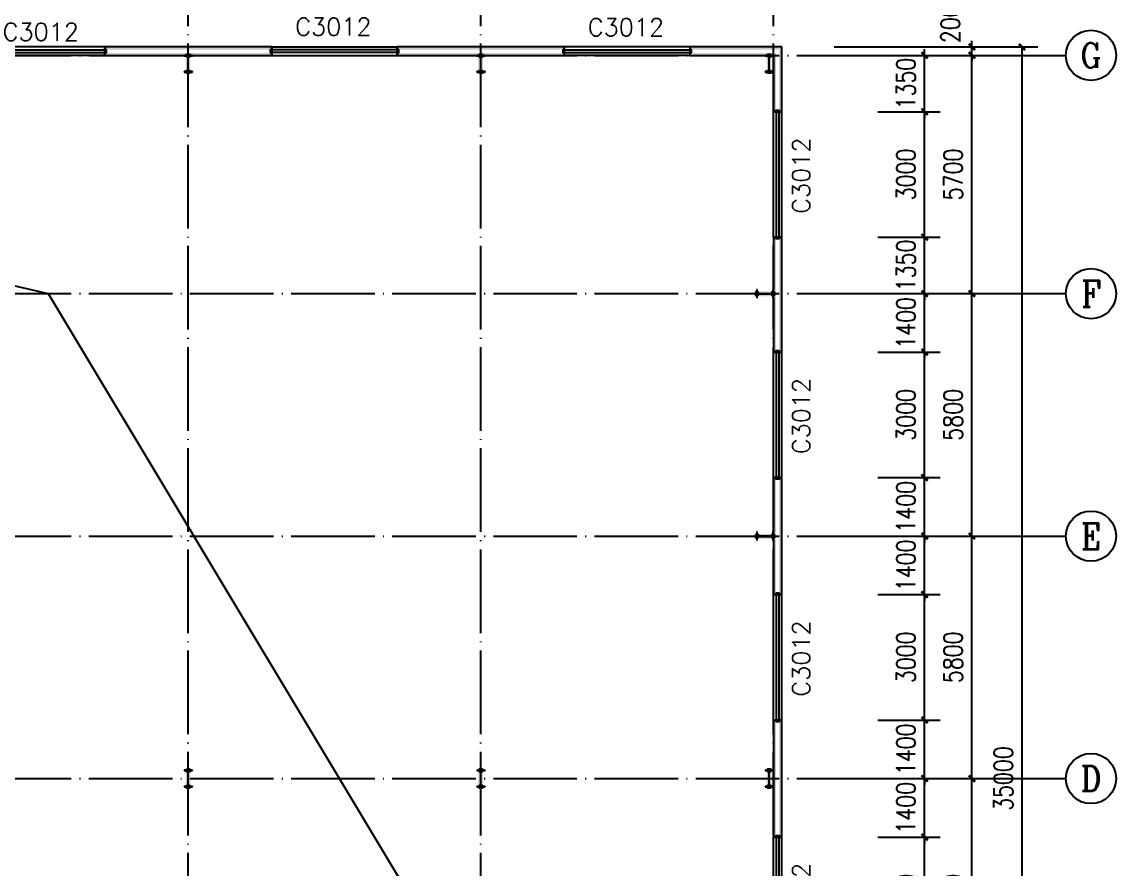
# Model space of a CAD drawing. Extents: x -21908402 to 2004492, y 83987 to 5079726.
# Drawn here: x 1857309 to 1883491, y 304119 to 324385 of the extents above; entities that cross this region are included whole.
import ezdxf
from ezdxf.enums import TextEntityAlignment as Align

# ---------------------------------------------------------------- set-up
doc = ezdxf.new("R2010")
doc.units = 0
doc.header["$LTSCALE"] = 1000
doc.linetypes.add('DOTE', pattern=[2.42, 2, -0.2, 0.02, -0.2])
doc.layers.get('0').update_dxf_attribs({"linetype": 'CONTINUOUS'})
doc.layers.get('DEFPOINTS').update_dxf_attribs({"linetype": 'CONTINUOUS'})
for name, color, linetype in [('AXIS', 3, 'CONTINUOUS'), ('AXIS_TEXT', 7, 'CONTINUOUS'), ('COLUMN', 9, 'CONTINUOUS'), ('DOTE', 1, 'DOTE'), ('PUB_DIM', 3, 'CONTINUOUS'), ('PUB_WALL', 9, 'CONTINUOUS'), ('WALL', 6, 'CONTINUOUS'), ('WINDOW', 94, 'CONTINUOUS'), ('WINDOW_TEXT', 7, 'CONTINUOUS')]:
    doc.layers.add(name, color=color, linetype=linetype)
doc.styles.add('_TCH_AXIS', font='complex_.ttf', dxfattribs={"bigfont": 'GBCBIG'})
doc.styles.add('_TCH_WINDOW', font='simplex_.ttf', dxfattribs={"bigfont": 'GBCBIG'})
doc.styles.add('COMPLEX', font='COMPLEX')
doc.styles.add('DIM_FONT', font='simplex.shx', dxfattribs={"width": 0.8})
doc.dimstyles.new('DIMN150', dxfattribs={"dimscale": 1.5, "dimtxt": 300, "dimasz": 100, "dimexe": 250, "dimexo": 300, "dimgap": 150, "dimtad": 1, "dimdec": 0, "dimzin": 0, "dimtxsty": 'DIM_FONT', "dimblk": 'ARCHTICK', "dimcen": 0.09, "dimclrt": 7, "dimazin": 3, "dimtfac": 1, "dimtdec": 0, "dimtix": 1, "dimtmove": 0, "dimatfit": 3, "dimtolj": 1, "dimtzin": 0})

# ---------------------------------------------------------------- blocks, each defined once
blk = doc.blocks.new('_ARCHTICK')
at = {"color": 0, "linetype": 'BYBLOCK', "const_width": 0.4}
blk.add_lwpolyline([(-0.5, -0.5), (0.5, 0.5)], dxfattribs=at)
blk = doc.blocks.new('*D219')
at = {"layer": 'DEFPOINTS', "color": 0}
for p in [(1877341, 304885), (1878910, 304885), (1877341, 301885)]:
    blk.add_point(p, dxfattribs=at)
at = {"layer": 'PUB_DIM', "color": 0}
for p, q in [((1877791, 304885), (1879285, 304885)), ((1878910, 301885), (1878910, 304885)), ((1877791, 301885), (1879285, 301885))]:
    blk.add_line(p, q, dxfattribs=at)
at = {"layer": 'PUB_DIM', "color": 0, "xscale": 150, "yscale": 150, "zscale": 150}
for p, rotation in [((1878910, 304885), 90), ((1878910, 301885), 270)]:
    blk.add_blockref('_ARCHTICK', p, dxfattribs=dict(at, rotation=rotation))
at = {"layer": 'PUB_DIM', "color": 7, "insert": (1878460, 303385), "char_height": 450, "attachment_point": 5, "rotation": 90, "style": 'DIM_FONT'}
blk.add_mtext('\\A1;3000', dxfattribs=at)
blk = doc.blocks.new('*D220')
at = {"layer": 'DEFPOINTS', "color": 0}
for p in [(1877341, 306285), (1878910, 306285), (1877341, 304885)]:
    blk.add_point(p, dxfattribs=at)
at = {"layer": 'PUB_DIM', "color": 0}
for p, q in [((1878910, 306285), (1878910, 306435)), ((1877791, 306285), (1879285, 306285)), ((1878910, 304885), (1878910, 306285)), ((1877791, 304885), (1879285, 304885)), ((1878910, 304885), (1878910, 304735))]:
    blk.add_line(p, q, dxfattribs=at)
at = {"layer": 'PUB_DIM', "color": 0, "xscale": 150, "yscale": 150, "zscale": 150}
for p, rotation in [((1878910, 306285), 270), ((1878910, 304885), 90)]:
    blk.add_blockref('_ARCHTICK', p, dxfattribs=dict(at, rotation=rotation))
at = {"layer": 'PUB_DIM', "color": 7, "insert": (1878460, 305585), "char_height": 450, "attachment_point": 5, "rotation": 90, "style": 'DIM_FONT'}
blk.add_mtext('\\A1;1400', dxfattribs=at)
blk = doc.blocks.new('*D221')
at = {"layer": 'DEFPOINTS', "color": 0}
for p in [(1877341, 307685), (1878910, 307685), (1877341, 306285)]:
    blk.add_point(p, dxfattribs=at)
at = {"layer": 'PUB_DIM', "color": 0}
for p, q in [((1877791, 307685), (1879285, 307685)), ((1878910, 307685), (1878910, 307835)), ((1878910, 306285), (1878910, 307685)), ((1877791, 306285), (1879285, 306285)), ((1878910, 306285), (1878910, 306135))]:
    blk.add_line(p, q, dxfattribs=at)
at = {"layer": 'PUB_DIM', "color": 0, "xscale": 150, "yscale": 150, "zscale": 150}
for p, rotation in [((1878910, 307685), 270), ((1878910, 306285), 90)]:
    blk.add_blockref('_ARCHTICK', p, dxfattribs=dict(at, rotation=rotation))
at = {"layer": 'PUB_DIM', "color": 7, "insert": (1878460, 306985), "char_height": 450, "attachment_point": 5, "rotation": 90, "style": 'DIM_FONT'}
blk.add_mtext('\\A1;1400', dxfattribs=at)
blk = doc.blocks.new('*D222')
at = {"layer": 'DEFPOINTS', "color": 0}
for p in [(1877341, 310685), (1878910, 310685), (1877341, 307685)]:
    blk.add_point(p, dxfattribs=at)
at = {"layer": 'PUB_DIM', "color": 0}
for p, q in [((1877791, 310685), (1879285, 310685)), ((1878910, 307685), (1878910, 310685)), ((1877791, 307685), (1879285, 307685))]:
    blk.add_line(p, q, dxfattribs=at)
at = {"layer": 'PUB_DIM', "color": 0, "xscale": 150, "yscale": 150, "zscale": 150}
for p, rotation in [((1878910, 310685), 90), ((1878910, 307685), 270)]:
    blk.add_blockref('_ARCHTICK', p, dxfattribs=dict(at, rotation=rotation))
at = {"layer": 'PUB_DIM', "color": 7, "insert": (1878460, 309185), "char_height": 450, "attachment_point": 5, "rotation": 90, "style": 'DIM_FONT'}
blk.add_mtext('\\A1;3000', dxfattribs=at)
blk = doc.blocks.new('*D223')
at = {"layer": 'DEFPOINTS', "color": 0}
for p in [(1877341, 312085), (1878910, 312085), (1877341, 310685)]:
    blk.add_point(p, dxfattribs=at)
at = {"layer": 'PUB_DIM', "color": 0}
for p, q in [((1877791, 312085), (1879285, 312085)), ((1878910, 312085), (1878910, 312235)), ((1878910, 310685), (1878910, 312085)), ((1877791, 310685), (1879285, 310685)), ((1878910, 310685), (1878910, 310535))]:
    blk.add_line(p, q, dxfattribs=at)
at = {"layer": 'PUB_DIM', "color": 0, "xscale": 150, "yscale": 150, "zscale": 150}
for p, rotation in [((1878910, 312085), 270), ((1878910, 310685), 90)]:
    blk.add_blockref('_ARCHTICK', p, dxfattribs=dict(at, rotation=rotation))
at = {"layer": 'PUB_DIM', "color": 7, "insert": (1878460, 311385), "char_height": 450, "attachment_point": 5, "rotation": 90, "style": 'DIM_FONT'}
blk.add_mtext('\\A1;1400', dxfattribs=at)
blk = doc.blocks.new('*D224')
at = {"layer": 'DEFPOINTS', "color": 0}
for p in [(1877341, 313485), (1878910, 313485), (1877341, 312085)]:
    blk.add_point(p, dxfattribs=at)
at = {"layer": 'PUB_DIM', "color": 0}
for p, q in [((1877791, 313485), (1879285, 313485)), ((1878910, 313485), (1878910, 313635)), ((1878910, 312085), (1878910, 313485)), ((1877791, 312085), (1879285, 312085)), ((1878910, 312085), (1878910, 311935))]:
    blk.add_line(p, q, dxfattribs=at)
at = {"layer": 'PUB_DIM', "color": 0, "xscale": 150, "yscale": 150, "zscale": 150}
for p, rotation in [((1878910, 313485), 270), ((1878910, 312085), 90)]:
    blk.add_blockref('_ARCHTICK', p, dxfattribs=dict(at, rotation=rotation))
at = {"layer": 'PUB_DIM', "color": 7, "insert": (1878460, 312785), "char_height": 450, "attachment_point": 5, "rotation": 90, "style": 'DIM_FONT'}
blk.add_mtext('\\A1;1400', dxfattribs=at)
blk = doc.blocks.new('*D225')
at = {"layer": 'DEFPOINTS', "color": 0}
for p in [(1877341, 316485), (1878910, 316485), (1877341, 313485)]:
    blk.add_point(p, dxfattribs=at)
at = {"layer": 'PUB_DIM', "color": 0}
for p, q in [((1877791, 316485), (1879285, 316485)), ((1878910, 313485), (1878910, 316485)), ((1877791, 313485), (1879285, 313485))]:
    blk.add_line(p, q, dxfattribs=at)
at = {"layer": 'PUB_DIM', "color": 0, "xscale": 150, "yscale": 150, "zscale": 150}
for p, rotation in [((1878910, 316485), 90), ((1878910, 313485), 270)]:
    blk.add_blockref('_ARCHTICK', p, dxfattribs=dict(at, rotation=rotation))
at = {"layer": 'PUB_DIM', "color": 7, "insert": (1878460, 314985), "char_height": 450, "attachment_point": 5, "rotation": 90, "style": 'DIM_FONT'}
blk.add_mtext('\\A1;3000', dxfattribs=at)
blk = doc.blocks.new('*D226')
at = {"layer": 'DEFPOINTS', "color": 0}
for p in [(1877341, 317885), (1878910, 317885), (1877341, 316485)]:
    blk.add_point(p, dxfattribs=at)
at = {"layer": 'PUB_DIM', "color": 0}
for p, q in [((1877791, 317885), (1879285, 317885)), ((1878910, 317885), (1878910, 318035)), ((1878910, 316485), (1878910, 317885)), ((1877791, 316485), (1879285, 316485)), ((1878910, 316485), (1878910, 316335))]:
    blk.add_line(p, q, dxfattribs=at)
at = {"layer": 'PUB_DIM', "color": 0, "xscale": 150, "yscale": 150, "zscale": 150}
for p, rotation in [((1878910, 317885), 270), ((1878910, 316485), 90)]:
    blk.add_blockref('_ARCHTICK', p, dxfattribs=dict(at, rotation=rotation))
at = {"layer": 'PUB_DIM', "color": 7, "insert": (1878460, 317185), "char_height": 450, "attachment_point": 5, "rotation": 90, "style": 'DIM_FONT'}
blk.add_mtext('\\A1;1400', dxfattribs=at)
blk = doc.blocks.new('*D227')
at = {"layer": 'DEFPOINTS', "color": 0}
for p in [(1877341, 319235), (1878910, 319235), (1877341, 317885)]:
    blk.add_point(p, dxfattribs=at)
at = {"layer": 'PUB_DIM', "color": 0}
for p, q in [((1877791, 319235), (1879285, 319235)), ((1878910, 319235), (1878910, 319385)), ((1878910, 317885), (1878910, 319235)), ((1877791, 317885), (1879285, 317885)), ((1878910, 317885), (1878910, 317735))]:
    blk.add_line(p, q, dxfattribs=at)
at = {"layer": 'PUB_DIM', "color": 0, "xscale": 150, "yscale": 150, "zscale": 150}
for p, rotation in [((1878910, 319235), 270), ((1878910, 317885), 90)]:
    blk.add_blockref('_ARCHTICK', p, dxfattribs=dict(at, rotation=rotation))
at = {"layer": 'PUB_DIM', "color": 7, "insert": (1878460, 318560), "char_height": 450, "attachment_point": 5, "rotation": 90, "style": 'DIM_FONT'}
blk.add_mtext('\\A1;1350', dxfattribs=at)
blk = doc.blocks.new('*D228')
at = {"layer": 'DEFPOINTS', "color": 0}
for p in [(1877341, 322235), (1878910, 322235), (1877341, 319235)]:
    blk.add_point(p, dxfattribs=at)
at = {"layer": 'PUB_DIM', "color": 0}
for p, q in [((1877791, 322235), (1879285, 322235)), ((1878910, 319235), (1878910, 322235)), ((1877791, 319235), (1879285, 319235))]:
    blk.add_line(p, q, dxfattribs=at)
at = {"layer": 'PUB_DIM', "color": 0, "xscale": 150, "yscale": 150, "zscale": 150}
for p, rotation in [((1878910, 322235), 90), ((1878910, 319235), 270)]:
    blk.add_blockref('_ARCHTICK', p, dxfattribs=dict(at, rotation=rotation))
at = {"layer": 'PUB_DIM', "color": 7, "insert": (1878460, 320735), "char_height": 450, "attachment_point": 5, "rotation": 90, "style": 'DIM_FONT'}
blk.add_mtext('\\A1;3000', dxfattribs=at)
blk = doc.blocks.new('*D229')
at = {"layer": 'DEFPOINTS', "color": 0}
for p in [(1877341, 323585), (1878910, 323585), (1877341, 322235)]:
    blk.add_point(p, dxfattribs=at)
at = {"layer": 'PUB_DIM', "color": 0}
for p, q in [((1878910, 323585), (1878910, 323735)), ((1877791, 323585), (1879285, 323585)), ((1878910, 322235), (1878910, 323585)), ((1877791, 322235), (1879285, 322235)), ((1878910, 322235), (1878910, 322085))]:
    blk.add_line(p, q, dxfattribs=at)
at = {"layer": 'PUB_DIM', "color": 0, "xscale": 150, "yscale": 150, "zscale": 150}
for p, rotation in [((1878910, 323585), 270), ((1878910, 322235), 90)]:
    blk.add_blockref('_ARCHTICK', p, dxfattribs=dict(at, rotation=rotation))
at = {"layer": 'PUB_DIM', "color": 7, "insert": (1878460, 322910), "char_height": 450, "attachment_point": 5, "rotation": 90, "style": 'DIM_FONT'}
blk.add_mtext('\\A1;1350', dxfattribs=at)
blk = doc.blocks.new('*D260')
at = {"layer": 'AXIS', "color": 0}
for p, q in [((1876741, 306285), (1880416, 306285)), ((1880041, 300485), (1880041, 306285)), ((1876741, 300485), (1880416, 300485))]:
    blk.add_line(p, q, dxfattribs=at)
at = {"layer": 'DEFPOINTS', "color": 0}
for p in [(1876291, 306285), (1880041, 306285), (1876291, 300485)]:
    blk.add_point(p, dxfattribs=at)
at = {"layer": 'AXIS', "color": 0, "xscale": 150, "yscale": 150, "zscale": 150}
for p, rotation in [((1880041, 306285), 90), ((1880041, 300485), 270)]:
    blk.add_blockref('_ARCHTICK', p, dxfattribs=dict(at, rotation=rotation))
at = {"layer": 'AXIS', "color": 7, "insert": (1879591, 303385), "char_height": 450, "attachment_point": 5, "rotation": 90, "style": 'DIM_FONT'}
blk.add_mtext('\\A1;5800', dxfattribs=at)
blk = doc.blocks.new('*D261')
at = {"layer": 'AXIS', "color": 0}
for p, q in [((1876741, 312085), (1880416, 312085)), ((1880041, 306285), (1880041, 312085)), ((1876741, 306285), (1880416, 306285))]:
    blk.add_line(p, q, dxfattribs=at)
at = {"layer": 'DEFPOINTS', "color": 0}
for p in [(1876291, 312085), (1880041, 312085), (1876291, 306285)]:
    blk.add_point(p, dxfattribs=at)
at = {"layer": 'AXIS', "color": 0, "xscale": 150, "yscale": 150, "zscale": 150}
for p, rotation in [((1880041, 312085), 90), ((1880041, 306285), 270)]:
    blk.add_blockref('_ARCHTICK', p, dxfattribs=dict(at, rotation=rotation))
at = {"layer": 'AXIS', "color": 7, "insert": (1879591, 309185), "char_height": 450, "attachment_point": 5, "rotation": 90, "style": 'DIM_FONT'}
blk.add_mtext('\\A1;5800', dxfattribs=at)
blk = doc.blocks.new('*D262')
at = {"layer": 'AXIS', "color": 0}
for p, q in [((1876741, 317885), (1880416, 317885)), ((1880041, 312085), (1880041, 317885)), ((1876741, 312085), (1880416, 312085))]:
    blk.add_line(p, q, dxfattribs=at)
at = {"layer": 'DEFPOINTS', "color": 0}
for p in [(1876291, 317885), (1880041, 317885), (1876291, 312085)]:
    blk.add_point(p, dxfattribs=at)
at = {"layer": 'AXIS', "color": 0, "xscale": 150, "yscale": 150, "zscale": 150}
for p, rotation in [((1880041, 317885), 90), ((1880041, 312085), 270)]:
    blk.add_blockref('_ARCHTICK', p, dxfattribs=dict(at, rotation=rotation))
at = {"layer": 'AXIS', "color": 7, "insert": (1879591, 314985), "char_height": 450, "attachment_point": 5, "rotation": 90, "style": 'DIM_FONT'}
blk.add_mtext('\\A1;5800', dxfattribs=at)
blk = doc.blocks.new('*D263')
at = {"layer": 'AXIS', "color": 0}
for p, q in [((1876741, 323585), (1880416, 323585)), ((1880041, 317885), (1880041, 323585)), ((1876741, 317885), (1880416, 317885))]:
    blk.add_line(p, q, dxfattribs=at)
at = {"layer": 'DEFPOINTS', "color": 0}
for p in [(1876291, 323585), (1880041, 323585), (1876291, 317885)]:
    blk.add_point(p, dxfattribs=at)
at = {"layer": 'AXIS', "color": 0, "xscale": 150, "yscale": 150, "zscale": 150}
for p, rotation in [((1880041, 323585), 90), ((1880041, 317885), 270)]:
    blk.add_blockref('_ARCHTICK', p, dxfattribs=dict(at, rotation=rotation))
at = {"layer": 'AXIS', "color": 7, "insert": (1879591, 320735), "char_height": 450, "attachment_point": 5, "rotation": 90, "style": 'DIM_FONT'}
blk.add_mtext('\\A1;5700', dxfattribs=at)
blk = doc.blocks.new('*D264')
at = {"layer": 'AXIS', "color": 0}
for p, q in [((1880041, 323785), (1880041, 323935)), ((1876741, 323785), (1880416, 323785)), ((1880041, 323585), (1880041, 323785)), ((1876741, 323585), (1880416, 323585)), ((1880041, 323585), (1880041, 323435))]:
    blk.add_line(p, q, dxfattribs=at)
at = {"layer": 'DEFPOINTS', "color": 0}
for p in [(1876291, 323785), (1880041, 323785), (1876291, 323585)]:
    blk.add_point(p, dxfattribs=at)
at = {"layer": 'AXIS', "color": 0, "xscale": 150, "yscale": 150, "zscale": 150}
for p, rotation in [((1880041, 323785), 270), ((1880041, 323585), 90)]:
    blk.add_blockref('_ARCHTICK', p, dxfattribs=dict(at, rotation=rotation))
at = {"layer": 'AXIS', "color": 7, "insert": (1879523, 324340), "char_height": 450, "attachment_point": 5, "rotation": 90, "style": 'DIM_FONT'}
blk.add_mtext('\\A1;200', dxfattribs=at)
blk = doc.blocks.new('*D265')
at = {"layer": 'AXIS', "color": 0}
for p, q in [((1876741, 323785), (1881616, 323785)), ((1881241, 288785), (1881241, 323785)), ((1876741, 288785), (1881616, 288785))]:
    blk.add_line(p, q, dxfattribs=at)
at = {"layer": 'DEFPOINTS', "color": 0}
for p in [(1876291, 323785), (1881241, 323785), (1876291, 288785)]:
    blk.add_point(p, dxfattribs=at)
at = {"layer": 'AXIS', "color": 0, "xscale": 150, "yscale": 150, "zscale": 150}
for p, rotation in [((1881241, 323785), 90), ((1881241, 288785), 270)]:
    blk.add_blockref('_ARCHTICK', p, dxfattribs=dict(at, rotation=rotation))
at = {"layer": 'AXIS', "color": 7, "insert": (1880791, 306285), "char_height": 450, "attachment_point": 5, "rotation": 90, "style": 'DIM_FONT'}
blk.add_mtext('\\A1;35000', dxfattribs=at)
blk = doc.blocks.new('_AXISO')
blk.add_circle((0, 0), 0.5)
at = {"layer": 'AXIS_TEXT', "style": 'COMPLEX', "width": 1.041667}
blk.add_attdef('A', text='', height=0.56, dxfattribs=at).set_placement((-0.25, -0.28), (0.25, -0.28), align=Align.FIT)
blk = doc.blocks.new('$WINLIB2D$00000001')
at = {"color": 0}
for points in [[(-0.5, 0.5), (-0.5, -0.5)], [(-0.5, 0.5), (0.5, 0.5)], [(0.5, -0.5), (0.5, 0.5)], [(0.5, 0.1667), (-0.5, 0.1667)], [(0.5, -0.1667), (-0.5, -0.1667)], [(-0.5, -0.5), (0.5, -0.5)]]:
    blk.add_lwpolyline(points, dxfattribs=at)

msp = doc.modelspace()

# ---------------------------------------------------------------- hatches: boundary and pattern name
at = {"layer": 'COLUMN'}
for points in [[(1861191, 323584.7), (1861191, 323574.7), (1861251, 323634.7), (1861251, 323524.7)], [(1861191, 323574.7), (1861278.8, 323574.7), (1861303.7, 323634.7), (1861251, 323634.7)], [(1861289.8, 323569.7), (1861294.8, 323574.7), (1861270, 323634.7), (1861229.8, 323594.5)], [(1861294.8, 323574.7), (1861391, 323574.7), (1861331, 323634.7), (1861270, 323634.7)], [(1861278.8, 323574.7), (1861283.8, 323569.7), (1861343.8, 323594.5), (1861303.7, 323634.7)], [(1861391, 323574.7), (1861391, 323584.7), (1861331, 323524.7), (1861331, 323634.7)], [(1868191, 323584.7), (1868191, 323574.7), (1868251, 323634.7), (1868251, 323524.7)], [(1868191, 323574.7), (1868278.8, 323574.7), (1868303.7, 323634.7), (1868251, 323634.7)], [(1868289.8, 323569.7), (1868294.8, 323574.7), (1868270, 323634.7), (1868229.8, 323594.5)], [(1868294.8, 323574.7), (1868391, 323574.7), (1868331, 323634.7), (1868270, 323634.7)], [(1868278.8, 323574.7), (1868283.8, 323569.7), (1868343.8, 323594.5), (1868303.7, 323634.7)], [(1868391, 323574.7), (1868391, 323584.7), (1868331, 323524.7), (1868331, 323634.7)], [(1875091, 323584.7), (1875091, 323574.7), (1875151, 323634.7), (1875151, 323524.7)], [(1875091, 323574.7), (1875178.8, 323574.7), (1875203.7, 323634.7), (1875151, 323634.7)], [(1875189.8, 323569.7), (1875194.8, 323574.7), (1875170, 323634.7), (1875129.8, 323594.5)], [(1875194.8, 323574.7), (1875291, 323574.7), (1875231, 323634.7), (1875170, 323634.7)], [(1875178.8, 323574.7), (1875183.8, 323569.7), (1875243.8, 323594.5), (1875203.7, 323634.7)], [(1875291, 323574.7), (1875291, 323584.7), (1875231, 323524.7), (1875231, 323634.7)], [(1861391, 323584.7), (1861191, 323584.7), (1861251, 323524.7), (1861331, 323524.7)], [(1861289.8, 323199.7), (1861289.8, 323569.7), (1861229.8, 323594.5), (1861229.8, 323174.8)], [(1861283.8, 323569.7), (1861283.8, 323199.7), (1861343.8, 323174.8), (1861343.8, 323594.5)], [(1868391, 323584.7), (1868191, 323584.7), (1868251, 323524.7), (1868331, 323524.7)], [(1868289.8, 323199.7), (1868289.8, 323569.7), (1868229.8, 323594.5), (1868229.8, 323174.8)], [(1868283.8, 323569.7), (1868283.8, 323199.7), (1868343.8, 323174.8), (1868343.8, 323594.5)], [(1875291, 323584.7), (1875091, 323584.7), (1875151, 323524.7), (1875231, 323524.7)], [(1875189.8, 323199.7), (1875189.8, 323569.7), (1875129.8, 323594.5), (1875129.8, 323174.8)], [(1875183.8, 323569.7), (1875183.8, 323199.7), (1875243.8, 323174.8), (1875243.8, 323594.5)], [(1861191, 323184.7), (1861391, 323184.7), (1861331, 323244.7), (1861251, 323244.7)], [(1861191, 323194.7), (1861191, 323184.7), (1861251, 323244.7), (1861251, 323134.7)], [(1861278.8, 323194.7), (1861191, 323194.7), (1861251, 323134.7), (1861303.7, 323134.7)], [(1861294.8, 323194.7), (1861289.8, 323199.7), (1861229.8, 323174.8), (1861270, 323134.7)], [(1861391, 323194.7), (1861294.8, 323194.7), (1861270, 323134.7), (1861331, 323134.7)], [(1861283.8, 323199.7), (1861278.8, 323194.7), (1861303.7, 323134.7), (1861343.8, 323174.8)], [(1861391, 323184.7), (1861391, 323194.7), (1861331, 323134.7), (1861331, 323244.7)], [(1868191, 323184.7), (1868391, 323184.7), (1868331, 323244.7), (1868251, 323244.7)], [(1868191, 323194.7), (1868191, 323184.7), (1868251, 323244.7), (1868251, 323134.7)], [(1868278.8, 323194.7), (1868191, 323194.7), (1868251, 323134.7), (1868303.7, 323134.7)], [(1868294.8, 323194.7), (1868289.8, 323199.7), (1868229.8, 323174.8), (1868270, 323134.7)], [(1868391, 323194.7), (1868294.8, 323194.7), (1868270, 323134.7), (1868331, 323134.7)], [(1868283.8, 323199.7), (1868278.8, 323194.7), (1868303.7, 323134.7), (1868343.8, 323174.8)], [(1868391, 323184.7), (1868391, 323194.7), (1868331, 323134.7), (1868331, 323244.7)], [(1875091, 323184.7), (1875291, 323184.7), (1875231, 323244.7), (1875151, 323244.7)], [(1875091, 323194.7), (1875091, 323184.7), (1875151, 323244.7), (1875151, 323134.7)], [(1875178.8, 323194.7), (1875091, 323194.7), (1875151, 323134.7), (1875203.7, 323134.7)], [(1875194.8, 323194.7), (1875189.8, 323199.7), (1875129.8, 323174.8), (1875170, 323134.7)], [(1875291, 323194.7), (1875194.8, 323194.7), (1875170, 323134.7), (1875231, 323134.7)], [(1875183.8, 323199.7), (1875178.8, 323194.7), (1875203.7, 323134.7), (1875243.8, 323174.8)], [(1875291, 323184.7), (1875291, 323194.7), (1875231, 323134.7), (1875231, 323244.7)], [(1874901, 317888.5), (1874901, 317984.7), (1874841, 317924.7), (1874841, 317863.7)], [(1874901, 317984.7), (1874891, 317984.7), (1874951, 317924.7), (1874841, 317924.7)], [(1874901, 317872.5), (1874906, 317877.5), (1874881.1, 317937.5), (1874841, 317897.4)], [(1874901, 317784.7), (1874901, 317872.5), (1874841, 317897.4), (1874841, 317844.7)], [(1874906, 317883.5), (1874901, 317888.5), (1874841, 317863.7), (1874881.1, 317823.5)], [(1874891, 317784.7), (1874901, 317784.7), (1874841, 317844.7), (1874951, 317844.7)], [(1874906, 317877.5), (1875276, 317877.5), (1875300.8, 317937.5), (1874881.1, 317937.5)], [(1875276, 317883.5), (1874906, 317883.5), (1874881.1, 317823.5), (1875300.8, 317823.5)], [(1874891, 317984.7), (1874891, 317784.7), (1874951, 317844.7), (1874951, 317924.7)], [(1875291, 317784.7), (1875291, 317984.7), (1875231, 317924.7), (1875231, 317844.7)], [(1875291, 317984.7), (1875281, 317984.7), (1875341, 317924.7), (1875231, 317924.7)], [(1875281, 317784.7), (1875291, 317784.7), (1875231, 317844.7), (1875341, 317844.7)], [(1875276, 317877.5), (1875281, 317872.5), (1875341, 317897.4), (1875300.8, 317937.5)], [(1875281, 317888.5), (1875276, 317883.5), (1875300.8, 317823.5), (1875341, 317863.7)], [(1875281, 317984.7), (1875281, 317888.5), (1875341, 317863.7), (1875341, 317924.7)], [(1875281, 317872.5), (1875281, 317784.7), (1875341, 317844.7), (1875341, 317897.4)], [(1874901, 312088.5), (1874901, 312184.7), (1874841, 312124.7), (1874841, 312063.7)], [(1874901, 312184.7), (1874891, 312184.7), (1874951, 312124.7), (1874841, 312124.7)], [(1874901, 312072.5), (1874906, 312077.5), (1874881.1, 312137.5), (1874841, 312097.4)], [(1874901, 311984.7), (1874901, 312072.5), (1874841, 312097.4), (1874841, 312044.7)], [(1874906, 312083.5), (1874901, 312088.5), (1874841, 312063.7), (1874881.1, 312023.5)], [(1874906, 312077.5), (1875276, 312077.5), (1875300.8, 312137.5), (1874881.1, 312137.5)], [(1874891, 312184.7), (1874891, 311984.7), (1874951, 312044.7), (1874951, 312124.7)], [(1875291, 311984.7), (1875291, 312184.7), (1875231, 312124.7), (1875231, 312044.7)], [(1875291, 312184.7), (1875281, 312184.7), (1875341, 312124.7), (1875231, 312124.7)], [(1875276, 312077.5), (1875281, 312072.5), (1875341, 312097.4), (1875300.8, 312137.5)], [(1875281, 312088.5), (1875276, 312083.5), (1875300.8, 312023.5), (1875341, 312063.7)], [(1875281, 312184.7), (1875281, 312088.5), (1875341, 312063.7), (1875341, 312124.7)], [(1875281, 312072.5), (1875281, 311984.7), (1875341, 312044.7), (1875341, 312097.4)], [(1874891, 311984.7), (1874901, 311984.7), (1874841, 312044.7), (1874951, 312044.7)], [(1875276, 312083.5), (1874906, 312083.5), (1874881.1, 312023.5), (1875300.8, 312023.5)], [(1875281, 311984.7), (1875291, 311984.7), (1875231, 312044.7), (1875341, 312044.7)], [(1861191, 306484.7), (1861191, 306474.7), (1861251, 306534.7), (1861251, 306424.7)], [(1861191, 306474.7), (1861278.8, 306474.7), (1861303.7, 306534.7), (1861251, 306534.7)], [(1861391, 306484.7), (1861191, 306484.7), (1861251, 306424.7), (1861331, 306424.7)], [(1861289.8, 306469.7), (1861294.8, 306474.7), (1861270, 306534.7), (1861229.8, 306494.5)], [(1861289.8, 306099.7), (1861289.8, 306469.7), (1861229.8, 306494.5), (1861229.8, 306074.8)], [(1861294.8, 306474.7), (1861391, 306474.7), (1861331, 306534.7), (1861270, 306534.7)], [(1861278.8, 306474.7), (1861283.8, 306469.7), (1861343.8, 306494.5), (1861303.7, 306534.7)], [(1861283.8, 306469.7), (1861283.8, 306099.7), (1861343.8, 306074.8), (1861343.8, 306494.5)], [(1861391, 306474.7), (1861391, 306484.7), (1861331, 306424.7), (1861331, 306534.7)], [(1868191, 306484.7), (1868191, 306474.7), (1868251, 306534.7), (1868251, 306424.7)], [(1868191, 306474.7), (1868278.8, 306474.7), (1868303.7, 306534.7), (1868251, 306534.7)], [(1868391, 306484.7), (1868191, 306484.7), (1868251, 306424.7), (1868331, 306424.7)], [(1868289.8, 306469.7), (1868294.8, 306474.7), (1868270, 306534.7), (1868229.8, 306494.5)], [(1868289.8, 306099.7), (1868289.8, 306469.7), (1868229.8, 306494.5), (1868229.8, 306074.8)], [(1868294.8, 306474.7), (1868391, 306474.7), (1868331, 306534.7), (1868270, 306534.7)], [(1868278.8, 306474.7), (1868283.8, 306469.7), (1868343.8, 306494.5), (1868303.7, 306534.7)], [(1868283.8, 306469.7), (1868283.8, 306099.7), (1868343.8, 306074.8), (1868343.8, 306494.5)], [(1868391, 306474.7), (1868391, 306484.7), (1868331, 306424.7), (1868331, 306534.7)], [(1875091, 306484.7), (1875091, 306474.7), (1875151, 306534.7), (1875151, 306424.7)], [(1875091, 306474.7), (1875178.8, 306474.7), (1875203.7, 306534.7), (1875151, 306534.7)], [(1875291, 306484.7), (1875091, 306484.7), (1875151, 306424.7), (1875231, 306424.7)], [(1875189.8, 306469.7), (1875194.8, 306474.7), (1875170, 306534.7), (1875129.8, 306494.5)], [(1875189.8, 306099.7), (1875189.8, 306469.7), (1875129.8, 306494.5), (1875129.8, 306074.8)], [(1875194.8, 306474.7), (1875291, 306474.7), (1875231, 306534.7), (1875170, 306534.7)], [(1875178.8, 306474.7), (1875183.8, 306469.7), (1875243.8, 306494.5), (1875203.7, 306534.7)], [(1875183.8, 306469.7), (1875183.8, 306099.7), (1875243.8, 306074.8), (1875243.8, 306494.5)], [(1875291, 306474.7), (1875291, 306484.7), (1875231, 306424.7), (1875231, 306534.7)], [(1861191, 306084.7), (1861391, 306084.7), (1861331, 306144.7), (1861251, 306144.7)], [(1861191, 306094.7), (1861191, 306084.7), (1861251, 306144.7), (1861251, 306034.7)], [(1861278.8, 306094.7), (1861191, 306094.7), (1861251, 306034.7), (1861303.7, 306034.7)], [(1861294.8, 306094.7), (1861289.8, 306099.7), (1861229.8, 306074.8), (1861270, 306034.7)], [(1861391, 306094.7), (1861294.8, 306094.7), (1861270, 306034.7), (1861331, 306034.7)], [(1861283.8, 306099.7), (1861278.8, 306094.7), (1861303.7, 306034.7), (1861343.8, 306074.8)], [(1861391, 306084.7), (1861391, 306094.7), (1861331, 306034.7), (1861331, 306144.7)], [(1868191, 306084.7), (1868391, 306084.7), (1868331, 306144.7), (1868251, 306144.7)], [(1868191, 306094.7), (1868191, 306084.7), (1868251, 306144.7), (1868251, 306034.7)], [(1868278.8, 306094.7), (1868191, 306094.7), (1868251, 306034.7), (1868303.7, 306034.7)], [(1868294.8, 306094.7), (1868289.8, 306099.7), (1868229.8, 306074.8), (1868270, 306034.7)], [(1868391, 306094.7), (1868294.8, 306094.7), (1868270, 306034.7), (1868331, 306034.7)], [(1868283.8, 306099.7), (1868278.8, 306094.7), (1868303.7, 306034.7), (1868343.8, 306074.8)], [(1868391, 306084.7), (1868391, 306094.7), (1868331, 306034.7), (1868331, 306144.7)], [(1875091, 306084.7), (1875291, 306084.7), (1875231, 306144.7), (1875151, 306144.7)], [(1875091, 306094.7), (1875091, 306084.7), (1875151, 306144.7), (1875151, 306034.7)], [(1875178.8, 306094.7), (1875091, 306094.7), (1875151, 306034.7), (1875203.7, 306034.7)], [(1875194.8, 306094.7), (1875189.8, 306099.7), (1875129.8, 306074.8), (1875170, 306034.7)], [(1875291, 306094.7), (1875194.8, 306094.7), (1875170, 306034.7), (1875231, 306034.7)], [(1875183.8, 306099.7), (1875178.8, 306094.7), (1875203.7, 306034.7), (1875243.8, 306074.8)], [(1875291, 306084.7), (1875291, 306094.7), (1875231, 306034.7), (1875231, 306144.7)]]:
    msp.add_hatch(color=256, dxfattribs=at).paths.add_polyline_path(points)
at = {"layer": 'PUB_WALL'}
for points in [[(1861288.9, 323784.7), (1859291, 323784.7), (1859351, 323724.7), (1861288.9, 323724.7)], [(1859291, 323784.7), (1859291, 323584.7), (1859351, 323644.7), (1859351, 323724.7)], [(1859291, 323584.7), (1861288.9, 323584.7), (1861288.9, 323644.7), (1859351, 323644.7)], [(1863290.5, 323784.7), (1861288.9, 323784.7), (1861288.9, 323724.7), (1863230.5, 323724.7)], [(1861288.9, 323584.7), (1863290.5, 323584.7), (1863230.5, 323644.7), (1861288.9, 323644.7)], [(1863290.5, 323584.7), (1863290.5, 323784.7), (1863230.5, 323724.7), (1863230.5, 323644.7)], [(1868288.9, 323784.7), (1866290.5, 323784.7), (1866350.5, 323724.7), (1868288.9, 323724.7)], [(1866290.5, 323784.7), (1866290.5, 323584.7), (1866350.5, 323644.7), (1866350.5, 323724.7)], [(1866290.5, 323584.7), (1868288.9, 323584.7), (1868288.9, 323644.7), (1866350.5, 323644.7)], [(1870291, 323784.7), (1868288.9, 323784.7), (1868288.9, 323724.7), (1870231, 323724.7)], [(1868288.9, 323584.7), (1870291, 323584.7), (1870231, 323644.7), (1868288.9, 323644.7)], [(1870291, 323584.7), (1870291, 323784.7), (1870231, 323724.7), (1870231, 323644.7)], [(1875491, 323784.7), (1873291, 323784.7), (1873351, 323724.7), (1875431, 323724.7)], [(1873291, 323784.7), (1873291, 323584.7), (1873351, 323644.7), (1873351, 323724.7)], [(1873291, 323584.7), (1875291, 323584.7), (1875351, 323644.7), (1873351, 323644.7)], [(1875291, 323584.7), (1875291, 322234.7), (1875351, 322294.7), (1875351, 323644.7)], [(1875491, 322234.7), (1875491, 323784.7), (1875431, 323724.7), (1875431, 322294.7)], [(1875291, 322234.7), (1875491, 322234.7), (1875431, 322294.7), (1875351, 322294.7)], [(1875491, 319234.7), (1875291, 319234.7), (1875351, 319174.7), (1875431, 319174.7)], [(1875291, 319234.7), (1875291, 317882.6), (1875351, 317882.6), (1875351, 319174.7)], [(1875491, 317882.6), (1875491, 319234.7), (1875431, 319174.7), (1875431, 317882.6)], [(1875291, 317882.6), (1875291, 316484.7), (1875351, 316544.7), (1875351, 317882.6)], [(1875491, 316484.7), (1875491, 317882.6), (1875431, 317882.6), (1875431, 316544.7)], [(1875291, 316484.7), (1875491, 316484.7), (1875431, 316544.7), (1875351, 316544.7)], [(1875491, 313484.7), (1875291, 313484.7), (1875351, 313424.7), (1875431, 313424.7)], [(1875291, 313484.7), (1875291, 312082.6), (1875351, 312082.6), (1875351, 313424.7)], [(1875491, 312082.6), (1875491, 313484.7), (1875431, 313424.7), (1875431, 312082.6)], [(1875291, 312082.6), (1875291, 310684.7), (1875351, 310744.7), (1875351, 312082.6)], [(1875491, 310684.7), (1875491, 312082.6), (1875431, 312082.6), (1875431, 310744.7)], [(1875291, 310684.7), (1875491, 310684.7), (1875431, 310744.7), (1875351, 310744.7)], [(1875491, 307684.7), (1875291, 307684.7), (1875351, 307624.7), (1875431, 307624.7)], [(1875291, 307684.7), (1875291, 304884.7), (1875351, 304944.7), (1875351, 307624.7)], [(1875491, 304884.7), (1875491, 307684.7), (1875431, 307624.7), (1875431, 304944.7)], [(1875291, 304884.7), (1875491, 304884.7), (1875431, 304944.7), (1875351, 304944.7)]]:
    msp.add_hatch(color=256, dxfattribs=at).paths.add_polyline_path(points)

# ---------------------------------------------------------------- linework, layer by layer
msp.add_lwpolyline([(1833291, 323574.7), (1857939.5, 317884.7), (1875291, 288984.7)])
at = {"layer": 'AXIS'}
for p, q in [((1876291, 323584.7), (1882291, 323584.7)), ((1876291, 317884.7), (1882291, 317884.7)), ((1876291, 312084.7), (1882291, 312084.7)), ((1876291, 306284.7), (1882291, 306284.7))]:
    msp.add_line(p, q, dxfattribs=at)
at = {"layer": 'COLUMN'}
for p, q in [((1861391, 323584.7), (1861191, 323584.7)), ((1861191, 323584.7), (1861191, 323574.7)), ((1861191, 323574.7), (1861278.8, 323574.7)), ((1861278.8, 323574.7), (1861283.8, 323569.7)), ((1861283.8, 323569.7), (1861283.8, 323199.7)), ((1861289.8, 323569.7), (1861294.8, 323574.7)), ((1861289.8, 323199.7), (1861289.8, 323569.7)), ((1861294.8, 323574.7), (1861391, 323574.7)), ((1861391, 323574.7), (1861391, 323584.7)), ((1868391, 323584.7), (1868191, 323584.7)), ((1868191, 323584.7), (1868191, 323574.7)), ((1868191, 323574.7), (1868278.8, 323574.7)), ((1868278.8, 323574.7), (1868283.8, 323569.7)), ((1868283.8, 323569.7), (1868283.8, 323199.7)), ((1868289.8, 323569.7), (1868294.8, 323574.7)), ((1868289.8, 323199.7), (1868289.8, 323569.7)), ((1868294.8, 323574.7), (1868391, 323574.7)), ((1868391, 323574.7), (1868391, 323584.7)), ((1875291, 323584.7), (1875091, 323584.7)), ((1875091, 323584.7), (1875091, 323574.7)), ((1875091, 323574.7), (1875178.8, 323574.7)), ((1875178.8, 323574.7), (1875183.8, 323569.7)), ((1875183.8, 323569.7), (1875183.8, 323199.7)), ((1875189.8, 323569.7), (1875194.8, 323574.7)), ((1875189.8, 323199.7), (1875189.8, 323569.7)), ((1875194.8, 323574.7), (1875291, 323574.7)), ((1875291, 323574.7), (1875291, 323584.7)), ((1861278.8, 323194.7), (1861191, 323194.7)), ((1861191, 323194.7), (1861191, 323184.7)), ((1861191, 323184.7), (1861391, 323184.7)), ((1861283.8, 323199.7), (1861278.8, 323194.7)), ((1861294.8, 323194.7), (1861289.8, 323199.7)), ((1861391, 323194.7), (1861294.8, 323194.7)), ((1861391, 323184.7), (1861391, 323194.7)), ((1868278.8, 323194.7), (1868191, 323194.7)), ((1868191, 323194.7), (1868191, 323184.7)), ((1868191, 323184.7), (1868391, 323184.7)), ((1868283.8, 323199.7), (1868278.8, 323194.7)), ((1868294.8, 323194.7), (1868289.8, 323199.7)), ((1868391, 323194.7), (1868294.8, 323194.7)), ((1868391, 323184.7), (1868391, 323194.7)), ((1875178.8, 323194.7), (1875091, 323194.7)), ((1875091, 323194.7), (1875091, 323184.7)), ((1875091, 323184.7), (1875291, 323184.7)), ((1875183.8, 323199.7), (1875178.8, 323194.7)), ((1875194.8, 323194.7), (1875189.8, 323199.7)), ((1875291, 323194.7), (1875194.8, 323194.7)), ((1875291, 323184.7), (1875291, 323194.7)), ((1874901, 317984.7), (1874891, 317984.7)), ((1874891, 317984.7), (1874891, 317784.7)), ((1874901, 317888.5), (1874901, 317984.7)), ((1874906, 317883.5), (1874901, 317888.5)), ((1874901, 317872.5), (1874906, 317877.5)), ((1874901, 317784.7), (1874901, 317872.5)), ((1875276, 317883.5), (1874906, 317883.5)), ((1874906, 317877.5), (1875276, 317877.5)), ((1875281, 317888.5), (1875276, 317883.5)), ((1875276, 317877.5), (1875281, 317872.5)), ((1875291, 317984.7), (1875281, 317984.7)), ((1875281, 317984.7), (1875281, 317888.5)), ((1875281, 317872.5), (1875281, 317784.7)), ((1875291, 317784.7), (1875291, 317984.7)), ((1874891, 317784.7), (1874901, 317784.7)), ((1875281, 317784.7), (1875291, 317784.7)), ((1874901, 312184.7), (1874891, 312184.7)), ((1874891, 312184.7), (1874891, 311984.7)), ((1874901, 312088.5), (1874901, 312184.7)), ((1874906, 312083.5), (1874901, 312088.5)), ((1875281, 312088.5), (1875276, 312083.5)), ((1875291, 312184.7), (1875281, 312184.7)), ((1875281, 312184.7), (1875281, 312088.5)), ((1875291, 311984.7), (1875291, 312184.7)), ((1874891, 311984.7), (1874901, 311984.7)), ((1874901, 312072.5), (1874906, 312077.5)), ((1874901, 311984.7), (1874901, 312072.5)), ((1875276, 312083.5), (1874906, 312083.5)), ((1874906, 312077.5), (1875276, 312077.5)), ((1875276, 312077.5), (1875281, 312072.5)), ((1875281, 312072.5), (1875281, 311984.7)), ((1875281, 311984.7), (1875291, 311984.7)), ((1861391, 306484.7), (1861191, 306484.7)), ((1861191, 306484.7), (1861191, 306474.7)), ((1861191, 306474.7), (1861278.8, 306474.7)), ((1861278.8, 306474.7), (1861283.8, 306469.7)), ((1861283.8, 306469.7), (1861283.8, 306099.7)), ((1861289.8, 306469.7), (1861294.8, 306474.7)), ((1861289.8, 306099.7), (1861289.8, 306469.7)), ((1861294.8, 306474.7), (1861391, 306474.7)), ((1861391, 306474.7), (1861391, 306484.7)), ((1868391, 306484.7), (1868191, 306484.7)), ((1868191, 306484.7), (1868191, 306474.7)), ((1868191, 306474.7), (1868278.8, 306474.7)), ((1868278.8, 306474.7), (1868283.8, 306469.7)), ((1868283.8, 306469.7), (1868283.8, 306099.7)), ((1868289.8, 306469.7), (1868294.8, 306474.7)), ((1868289.8, 306099.7), (1868289.8, 306469.7)), ((1868294.8, 306474.7), (1868391, 306474.7)), ((1868391, 306474.7), (1868391, 306484.7)), ((1875291, 306484.7), (1875091, 306484.7)), ((1875091, 306484.7), (1875091, 306474.7)), ((1875091, 306474.7), (1875178.8, 306474.7)), ((1875178.8, 306474.7), (1875183.8, 306469.7)), ((1875183.8, 306469.7), (1875183.8, 306099.7)), ((1875189.8, 306469.7), (1875194.8, 306474.7)), ((1875189.8, 306099.7), (1875189.8, 306469.7)), ((1875194.8, 306474.7), (1875291, 306474.7)), ((1875291, 306474.7), (1875291, 306484.7)), ((1861278.8, 306094.7), (1861191, 306094.7)), ((1861191, 306094.7), (1861191, 306084.7)), ((1861191, 306084.7), (1861391, 306084.7)), ((1861283.8, 306099.7), (1861278.8, 306094.7)), ((1861294.8, 306094.7), (1861289.8, 306099.7)), ((1861391, 306094.7), (1861294.8, 306094.7)), ((1861391, 306084.7), (1861391, 306094.7)), ((1868278.8, 306094.7), (1868191, 306094.7)), ((1868191, 306094.7), (1868191, 306084.7)), ((1868191, 306084.7), (1868391, 306084.7)), ((1868283.8, 306099.7), (1868278.8, 306094.7)), ((1868294.8, 306094.7), (1868289.8, 306099.7)), ((1868391, 306094.7), (1868294.8, 306094.7)), ((1868391, 306084.7), (1868391, 306094.7)), ((1875178.8, 306094.7), (1875091, 306094.7)), ((1875091, 306094.7), (1875091, 306084.7)), ((1875091, 306084.7), (1875291, 306084.7)), ((1875183.8, 306099.7), (1875178.8, 306094.7)), ((1875194.8, 306094.7), (1875189.8, 306099.7)), ((1875291, 306094.7), (1875194.8, 306094.7)), ((1875291, 306084.7), (1875291, 306094.7))]:
    msp.add_line(p, q, dxfattribs=at)
at = {"layer": 'DOTE'}
for p, q in [((1861291, 287984.7), (1861291, 324584.7)), ((1868291, 287984.7), (1868291, 324584.7)), ((1875291, 287984.7), (1875291, 324584.7)), ((1832291, 323584.7), (1876291, 323584.7)), ((1832291, 317884.7), (1876291, 317884.7)), ((1832291, 312084.7), (1876291, 312084.7)), ((1832291, 306284.7), (1876291, 306284.7))]:
    msp.add_line(p, q, dxfattribs=at)
at = {"layer": 'WALL'}
for p, q in [((1861288.9, 323784.7), (1859291, 323784.7)), ((1859291, 323784.7), (1859291, 323584.7)), ((1863290.5, 323784.7), (1861288.9, 323784.7)), ((1863290.5, 323584.7), (1863290.5, 323784.7)), ((1868288.9, 323784.7), (1866290.5, 323784.7)), ((1866290.5, 323784.7), (1866290.5, 323584.7)), ((1870291, 323784.7), (1868288.9, 323784.7)), ((1870291, 323584.7), (1870291, 323784.7)), ((1875491, 323784.7), (1873291, 323784.7)), ((1873291, 323784.7), (1873291, 323584.7)), ((1875491, 322234.7), (1875491, 323784.7)), ((1859291, 323584.7), (1861191, 323584.7)), ((1861391, 323584.7), (1863290.5, 323584.7)), ((1866290.5, 323584.7), (1868191, 323584.7)), ((1868391, 323584.7), (1870291, 323584.7)), ((1873291, 323584.7), (1875091, 323584.7)), ((1875291, 323574.7), (1875291, 323194.7)), ((1875291, 323184.7), (1875291, 322234.7)), ((1875291, 322234.7), (1875491, 322234.7)), ((1875491, 319234.7), (1875291, 319234.7)), ((1875291, 319234.7), (1875291, 317984.7)), ((1875491, 317882.6), (1875491, 319234.7)), ((1875491, 316484.7), (1875491, 317882.6)), ((1875291, 317784.7), (1875291, 316484.7)), ((1875291, 316484.7), (1875491, 316484.7)), ((1875491, 313484.7), (1875291, 313484.7)), ((1875291, 313484.7), (1875291, 312184.7)), ((1875491, 312082.6), (1875491, 313484.7)), ((1875291, 311984.7), (1875291, 310684.7)), ((1875491, 310684.7), (1875491, 312082.6)), ((1875291, 310684.7), (1875491, 310684.7)), ((1875491, 307684.7), (1875291, 307684.7)), ((1875291, 307684.7), (1875291, 304884.7)), ((1875491, 304884.7), (1875491, 307684.7)), ((1875291, 304884.7), (1875491, 304884.7))]:
    msp.add_line(p, q, dxfattribs=at)

# ---------------------------------------------------------------- block references
at = {"layer": 'AXIS'}
ref = msp.add_blockref('_AXISO', (1882891, 323584.7), dxfattribs=dict(at, xscale=1200, yscale=1200, zscale=1200))
ref.add_attrib('A', 'G', dxfattribs={"layer": 'AXIS_TEXT', "height": 594.7, "style": '_TCH_AXIS', "width": 0.784227}).set_placement((1882636.1, 323287.3), (1883145.9, 323287.3), align=Align.FIT)
ref = msp.add_blockref('_AXISO', (1882891, 317884.7), dxfattribs=dict(at, xscale=1200, yscale=1200, zscale=1200))
ref.add_attrib('A', 'F', dxfattribs={"layer": 'AXIS_TEXT', "height": 625, "style": '_TCH_AXIS', "width": 0.799324}).set_placement((1882652.9, 317572.2), (1883129.1, 317572.2), align=Align.FIT)
ref = msp.add_blockref('_AXISO', (1882891, 312084.7), dxfattribs=dict(at, xscale=1200, yscale=1200, zscale=1200))
ref.add_attrib('A', 'E', dxfattribs={"layer": 'AXIS_TEXT', "height": 625, "style": '_TCH_AXIS', "width": 0.761905}).set_placement((1882652.9, 311772.2), (1883129.1, 311772.2), align=Align.FIT)
ref = msp.add_blockref('_AXISO', (1882891, 306284.7), dxfattribs=dict(at, xscale=1200, yscale=1200, zscale=1200))
ref.add_attrib('A', 'D', dxfattribs={"layer": 'AXIS_TEXT', "height": 609.6, "style": '_TCH_AXIS', "width": 0.773322}).set_placement((1882644.3, 305979.9), (1883137.7, 305979.9), align=Align.FIT)
at = {"layer": 'WINDOW'}
ref = msp.add_blockref('$WINLIB2D$00000001', (1864790.5, 323684.7), dxfattribs=dict(at, xscale=-3000, yscale=-200, zscale=-3000, rotation=180))
ref.add_attrib('A', 'C3012', (1863849.5, 324059.4), dxfattribs={"layer": 'WINDOW_TEXT', "height": 421.44, "style": '_TCH_WINDOW'})
ref = msp.add_blockref('$WINLIB2D$00000001', (1871791, 323684.7), dxfattribs=dict(at, xscale=3000, yscale=-200, zscale=3000, rotation=180))
ref.add_attrib('A', 'C3012', (1870850, 324046.4), dxfattribs={"layer": 'WINDOW_TEXT', "height": 421.44, "style": '_TCH_WINDOW'})
ref = msp.add_blockref('$WINLIB2D$00000001', (1857791, 323684.7), dxfattribs=dict(at, xscale=3000, yscale=200, zscale=3000, rotation=180))
ref.add_attrib('A', 'C3012', (1856850, 323934.7), dxfattribs={"layer": 'WINDOW_TEXT', "height": 421.44, "style": '_TCH_WINDOW'})
ref = msp.add_blockref('$WINLIB2D$00000001', (1875391, 320734.7), dxfattribs=dict(at, xscale=3000, yscale=200, zscale=3000, rotation=90))
ref.add_attrib('A', 'C3012', (1876166, 319793.6), dxfattribs={"layer": 'WINDOW_TEXT', "height": 421.44, "rotation": 90, "style": '_TCH_WINDOW'})
ref = msp.add_blockref('$WINLIB2D$00000001', (1875391, 314984.7), dxfattribs=dict(at, xscale=3000, yscale=200, zscale=3000, rotation=90))
ref.add_attrib('A', 'C3012', (1876166, 314043.6), dxfattribs={"layer": 'WINDOW_TEXT', "height": 421.44, "rotation": 90, "style": '_TCH_WINDOW'})
ref = msp.add_blockref('$WINLIB2D$00000001', (1875391, 309184.7), dxfattribs=dict(at, xscale=3000, yscale=200, zscale=3000, rotation=90))
ref.add_attrib('A', 'C3012', (1876166, 308243.6), dxfattribs={"layer": 'WINDOW_TEXT', "height": 421.44, "rotation": 90, "style": '_TCH_WINDOW'})
ref = msp.add_blockref('$WINLIB2D$00000001', (1875391, 303384.7), dxfattribs=dict(at, xscale=3000, yscale=200, zscale=3000, rotation=90))
ref.add_attrib('A', 'C3012', (1876166, 302443.6), dxfattribs={"layer": 'WINDOW_TEXT', "height": 421.44, "rotation": 90, "style": '_TCH_WINDOW'})

# ---------------------------------------------------------------- dimensions: what is measured, and where the dimension line sits
at = {"layer": 'AXIS'}
dim = msp.add_linear_dim(base=(1880041, 323784.7), p1=(1876291, 323584.7), p2=(1876291, 323784.7), angle=90, dimstyle='DIMN150', dxfattribs=at)
dim.commit()
dim.dimension.update_dxf_attribs({"geometry": '*D264', "text_midpoint": (1879523.5, 324339.7), "dimtype": 129})
for p1, p2, distance, picture, middle in [((1876291, 288784.7), (1876291, 323784.7), -4950, '*D265', (1880791, 306284.7)), ((1876291, 317884.7), (1876291, 323584.7), -3750, '*D263', (1879591, 320734.7)), ((1876291, 312084.7), (1876291, 317884.7), -3750, '*D262', (1879591, 314984.7)), ((1876291, 306284.7), (1876291, 312084.7), -3750, '*D261', (1879591, 309184.7)), ((1876291, 300484.7), (1876291, 306284.7), -3750, '*D260', (1879591, 303384.7))]:
    dim = msp.add_aligned_dim(p1=p1, p2=p2, distance=distance, dimstyle='DIMN150', dxfattribs=at)
    dim.commit()
    dim.dimension.update_dxf_attribs({"geometry": picture, "text_midpoint": middle})
at = {"layer": 'PUB_DIM'}
for p1, p2, picture, middle in [((1877341, 322234.7), (1877341, 323584.7), '*D229', (1878460.4, 322909.7)), ((1877341, 319234.7), (1877341, 322234.7), '*D228', (1878460.4, 320734.7)), ((1877341, 317884.7), (1877341, 319234.7), '*D227', (1878460.4, 318559.7)), ((1877341, 316484.7), (1877341, 317884.7), '*D226', (1878460.4, 317184.7)), ((1877341, 313484.7), (1877341, 316484.7), '*D225', (1878460.4, 314984.7)), ((1877341, 312084.7), (1877341, 313484.7), '*D224', (1878460.4, 312784.7)), ((1877341, 310684.7), (1877341, 312084.7), '*D223', (1878460.4, 311384.7)), ((1877341, 307684.7), (1877341, 310684.7), '*D222', (1878460.4, 309184.7)), ((1877341, 306284.7), (1877341, 307684.7), '*D221', (1878460.4, 306984.7)), ((1877341, 304884.7), (1877341, 306284.7), '*D220', (1878460.4, 305584.7)), ((1877341, 301884.7), (1877341, 304884.7), '*D219', (1878460.4, 303384.7))]:
    dim = msp.add_aligned_dim(p1=p1, p2=p2, distance=-1569.4, dimstyle='DIMN150', dxfattribs=at)
    dim.commit()
    dim.dimension.update_dxf_attribs({"geometry": picture, "text_midpoint": middle})

doc.saveas('drawing.dxf')
